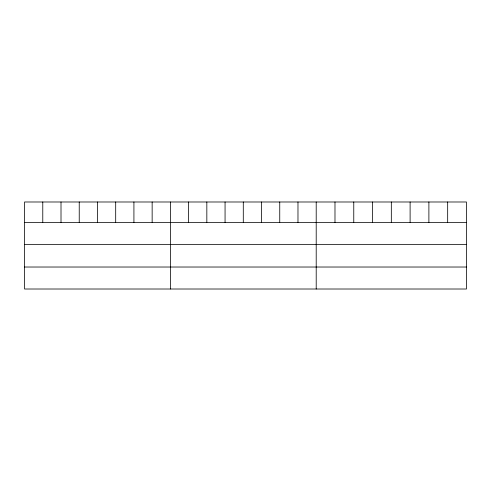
<?xml version="1.0" encoding="UTF-8"?>
<svg xmlns="http://www.w3.org/2000/svg" width="491" height="491" viewBox="0 0 491 491"><rect width="100%" height="100%" fill="white"/><g stroke="black" fill="none" stroke-linecap="round" stroke-linejoin="round"><path stroke-width="0.74" d="M466.45 222.38L466.45 289.009L24.55 289.009L24.55 201.991L466.45 201.991L466.45 222.38L24.55 222.38M24.55 244.365L466.45 244.365M24.55 267.024L466.45 267.024M447.669 201.991L447.669 222.38M428.888 201.991L428.888 222.38M410.108 201.991L410.108 222.38M391.327 201.991L391.327 222.38M372.546 201.991L372.546 222.38M353.765 201.991L353.765 222.38M334.985 201.991L334.985 222.38M316.204 201.991L316.204 289.009M297.976 201.991L297.976 222.38M279.747 201.991L279.747 222.38M261.519 201.991L261.519 222.38M243.29 201.991L243.29 222.38M225.062 201.991L225.062 222.38M206.834 201.991L206.834 222.38M188.605 201.991L188.605 222.38M170.377 201.991L170.377 289.009M152.149 201.991L152.149 222.38M133.92 201.991L133.92 222.38M115.692 201.991L115.692 222.38M97.464 201.991L97.464 222.38M79.235 201.991L79.235 222.38M61.007 201.991L61.007 222.38M42.778 201.991L42.778 222.38"/></g></svg>
